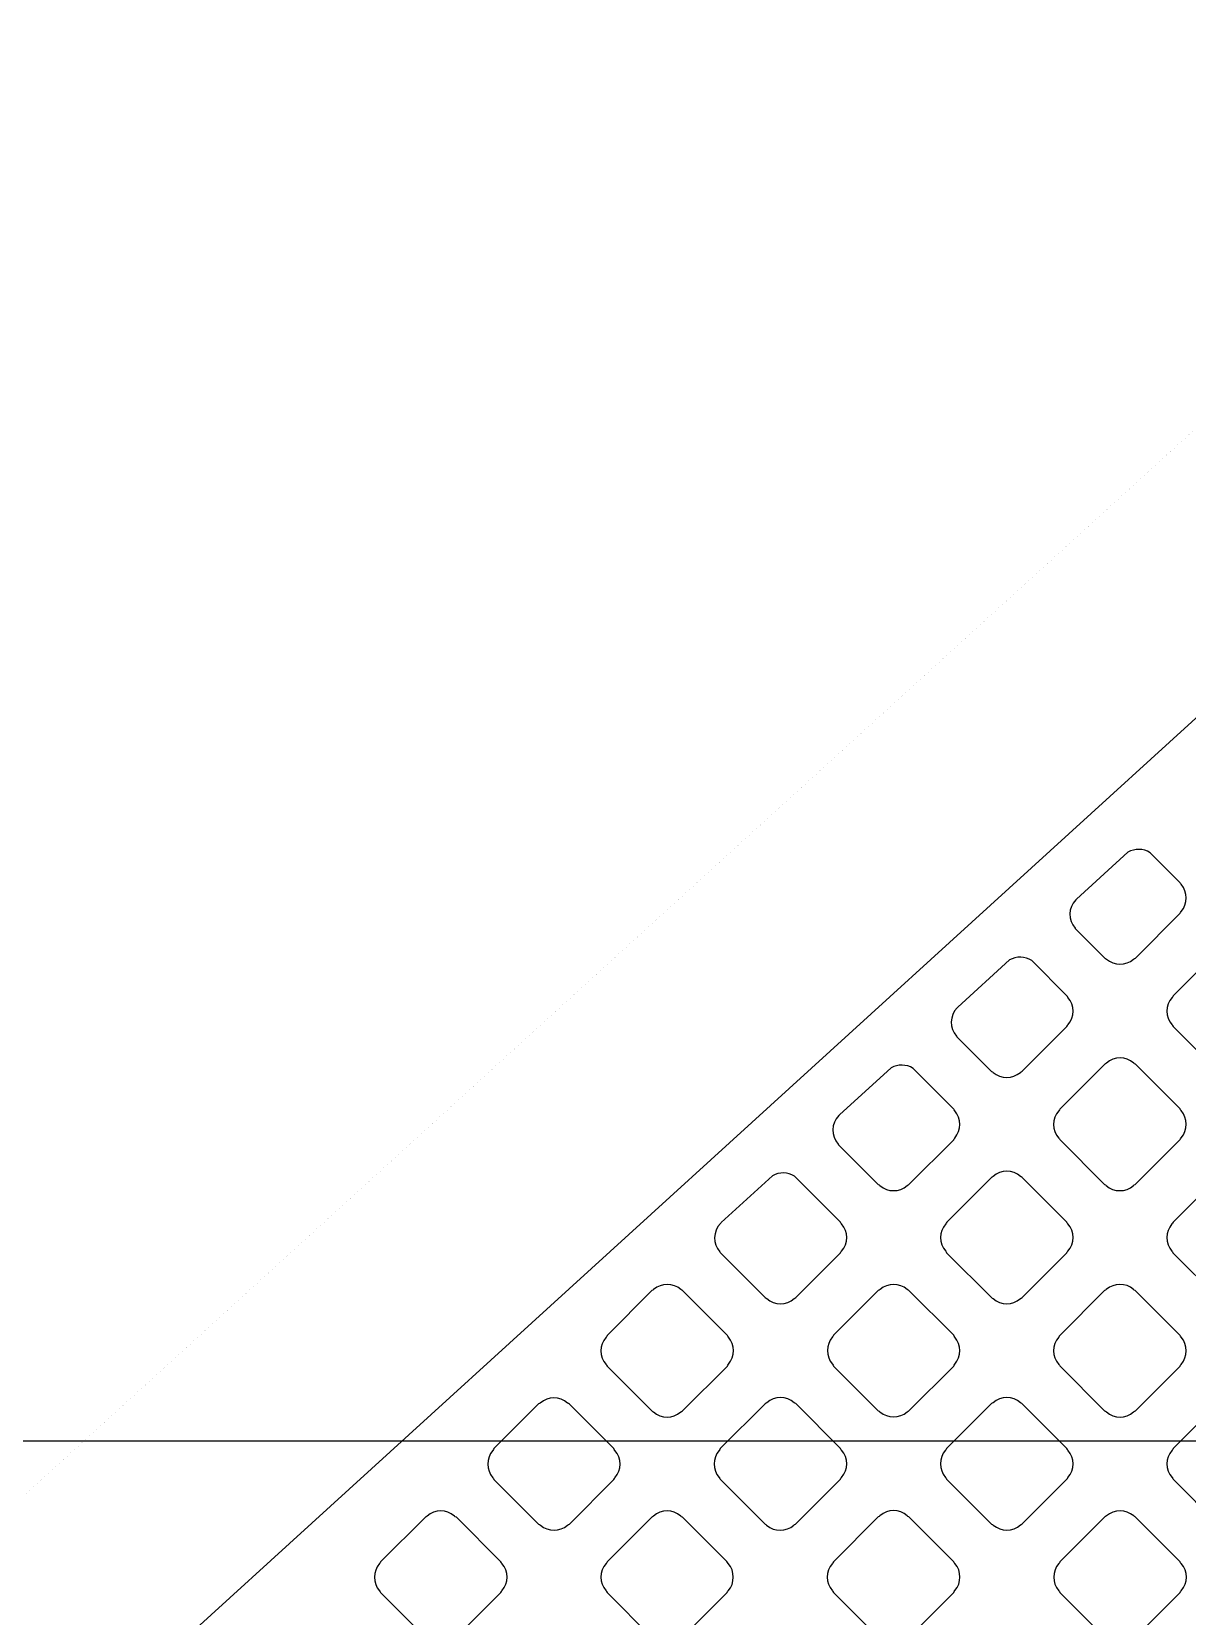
# Model space of a CAD drawing. Header units: millimetres. Extents: x 3440 to 3572, y 2 to 96.
# Drawn here: x 3489.132 to 3490.232, y 56.132 to 57.641 of the extents above; entities that cross this region are included whole.
import ezdxf

# ---------------------------------------------------------------- set-up
doc = ezdxf.new("R2010")
doc.units = ezdxf.units.MM
doc.header["$LTSCALE"] = 23.1
for name, color, linetype in [('gbr-dxf', 7, 'CONTINUOUS'), ('gbr-outline-dxf', 2, 'CONTINUOUS'), ('備註', 1, 'CONTINUOUS')]:
    doc.layers.add(name, color=color, linetype=linetype)

msp = doc.modelspace()

# ---------------------------------------------------------------- linework, layer by layer
at = {"layer": 'gbr-dxf', "linetype": 'Continuous'}
msp.add_lwpolyline([(3488.406, 53.0575), (3488.406, 53.2468, -0.022988), (3488.406, 53.249), (3488.406, 53.677, -0.03889), (3488.406, 53.6808), (3488.406, 54.1089, -0.022988), (3488.406, 54.1111), (3488.406, 54.539, -0.03889), (3488.406, 54.5429), (3488.406, 54.5635, -0.031973), (3488.406, 54.5667), (3488.406, 55.1847, -0.020901), (3488.4059, 55.1867, -0.11449), (3488.4364, 55.3172, -0.011623), (3488.4368, 55.318, -0.092507), (3488.5023, 55.4048), (3488.5026, 55.4051), (3489.2631, 56.0978), (3489.2634, 56.098), (3494.1762, 60.5723)], format="xyb", dxfattribs=at)
for points in [[(3490.1249, 56.7873, -0.031092), (3490.1252, 56.7868), (3490.1531, 56.7589, -0.092132), (3490.1547, 56.758, 0.378957), (3490.1806, 56.7579, -0.096117), (3490.1823, 56.7589), (3490.2249, 56.8015, -0.096227), (3490.2258, 56.8031, 0.379388), (3490.2258, 56.8291, -0.083586), (3490.2249, 56.8305), (3490.1962, 56.8592, 0.276192), (3490.1752, 56.8597), (3490.1261, 56.815, -0.048273), (3490.1255, 56.8143, 0.392182)], [(3490.2172, 56.6954, -0.087254), (3490.2181, 56.6939), (3490.2608, 56.6512, -0.091578), (3490.2624, 56.6503, 0.379201), (3490.2884, 56.6503, -0.096625), (3490.29, 56.6513), (3490.3325, 56.6938, -0.096111), (3490.3335, 56.6954, 0.379357), (3490.3335, 56.7214, -0.083622), (3490.3327, 56.7228), (3490.2899, 56.7655, -0.096423), (3490.2883, 56.7665, 0.37947), (3490.2623, 56.7665, -0.096625), (3490.2607, 56.7655), (3490.2182, 56.723, -0.096111), (3490.2172, 56.7214, 0.379451)], [(3490.012, 56.6845, -0.031126), (3490.0123, 56.684), (3490.0453, 56.651, -0.091578), (3490.0469, 56.6501, 0.378817), (3490.0728, 56.6501, -0.09601), (3490.0744, 56.6511), (3490.1171, 56.6938, -0.096328), (3490.1181, 56.6954, 0.379351), (3490.1181, 56.7214, -0.100689), (3490.1171, 56.7231), (3490.0836, 56.7566, 0.275866), (3490.0625, 56.7571), (3490.0132, 56.7122, -0.047154), (3490.0126, 56.7115, 0.392298)], [(3490.1094, 56.5875, -0.087748), (3490.1103, 56.5861), (3490.153, 56.5434, -0.091737), (3490.1545, 56.5424, 0.379451), (3490.1805, 56.5424, -0.096259), (3490.1821, 56.5434), (3490.2248, 56.5861, -0.095895), (3490.2258, 56.5877, 0.378827), (3490.2258, 56.6137, -0.100076), (3490.2248, 56.6154), (3490.1823, 56.6579, -0.096527), (3490.1807, 56.6589, 0.37947), (3490.1547, 56.6588, -0.096458), (3490.1531, 56.6579), (3490.1103, 56.6152, -0.096423), (3490.1094, 56.6135, 0.379682)], [(3489.8993, 56.5818, -0.03918), (3489.8997, 56.5812), (3489.9375, 56.5434, -0.096266), (3489.9391, 56.5424, 0.379364), (3489.9651, 56.5424, -0.096259), (3489.9667, 56.5434), (3490.0093, 56.586, -0.095895), (3490.0103, 56.5876, 0.379253), (3490.0103, 56.6136, -0.096225), (3490.0093, 56.6152), (3489.9706, 56.6539, 0.273549), (3489.9497, 56.6544), (3489.9005, 56.6096, -0.048613), (3489.8999, 56.6089, 0.392775)], [(3490.0017, 56.4799, -0.09185), (3490.0026, 56.4783), (3490.0452, 56.4357, -0.095895), (3490.0469, 56.4347, 0.378731), (3490.0728, 56.4347, -0.09601), (3490.0744, 56.4357), (3490.117, 56.4783, -0.096328), (3490.118, 56.4799, 0.37947), (3490.118, 56.5059, -0.096723), (3490.117, 56.5075), (3490.0744, 56.5501, -0.092564), (3490.0729, 56.551, 0.379731), (3490.0469, 56.551, -0.096625), (3490.0452, 56.5501), (3490.0027, 56.5075, -0.096111), (3490.0017, 56.5058, 0.379451)], [(3490.2171, 56.4799, -0.092348), (3490.218, 56.4783), (3490.2607, 56.4356, -0.096111), (3490.2624, 56.4346, 0.37981), (3490.2884, 56.4346, -0.096458), (3490.29, 56.4356), (3490.3327, 56.4783, -0.096627), (3490.3336, 56.4799, 0.379859), (3490.3336, 56.5059, -0.096723), (3490.3327, 56.5075), (3490.2902, 56.55, -0.108174), (3490.2883, 56.5511, 0.379731), (3490.2623, 56.5511, -0.096475), (3490.2607, 56.5501), (3490.2181, 56.5075, -0.096627), (3490.2171, 56.5058, 0.379682)], [(3489.7867, 56.4792, -0.076481), (3489.7875, 56.478), (3489.8298, 56.4356, -0.095798), (3489.8315, 56.4347, 0.378424), (3489.8574, 56.4347, -0.09601), (3489.859, 56.4356), (3489.9016, 56.4782, -0.096328), (3489.9026, 56.4799, 0.37947), (3489.9026, 56.5058, -0.096723), (3489.9016, 56.5075), (3489.8578, 56.5513, 0.27395), (3489.8369, 56.5517), (3489.788, 56.5071, -0.06016), (3489.7873, 56.5062, 0.391497)], [(3489.6784, 56.3719, -0.091954), (3489.6793, 56.3704), (3489.7219, 56.3278, -0.096332), (3489.7235, 56.3268, 0.37975), (3489.7495, 56.3268, -0.096225), (3489.7512, 56.3278), (3489.7939, 56.3705, -0.096328), (3489.7948, 56.3722, 0.379029), (3489.7948, 56.3981, -0.09601), (3489.7939, 56.3997), (3489.7512, 56.4424, -0.091676), (3489.7497, 56.4433, 0.379071), (3489.7237, 56.4433, -0.096625), (3489.7221, 56.4423), (3489.6794, 56.3996, -0.096111), (3489.6784, 56.3979, 0.379682)], [(3489.894, 56.3723, -0.107569), (3489.895, 56.3704), (3489.9375, 56.3279, -0.095058), (3489.9391, 56.327, 0.379034), (3489.9651, 56.327, -0.096625), (3489.9667, 56.328), (3490.0093, 56.3705, -0.096111), (3490.0103, 56.3722, 0.379859), (3490.0103, 56.3981, -0.096458), (3490.0093, 56.3998), (3489.9667, 56.4424, -0.092623), (3489.9651, 56.4433, 0.3795), (3489.9392, 56.4433, -0.096259), (3489.9375, 56.4423), (3489.895, 56.3998, -0.095759), (3489.894, 56.3982, 0.378472)], [(3490.1093, 56.3981, 0.379201), (3490.1094, 56.3721, -0.091954), (3490.1103, 56.3706), (3490.153, 56.3279, -0.096332), (3490.1547, 56.3269, 0.37981), (3490.1806, 56.3269, -0.096475), (3490.1823, 56.3279), (3490.2248, 56.3704, -0.096627), (3490.2258, 56.3721, 0.3795), (3490.2258, 56.398, -0.096614), (3490.2248, 56.3997), (3490.1821, 56.4424, -0.092244), (3490.1805, 56.4434, 0.378939), (3490.1546, 56.4433, -0.096259), (3490.153, 56.4424), (3490.1103, 56.3997, -0.096539)], [(3489.5707, 56.2642, -0.095956), (3489.5717, 56.2626), (3489.6141, 56.2201, -0.10046), (3489.6159, 56.2191, 0.37981), (3489.6418, 56.2191, -0.096625), (3489.6435, 56.2201), (3489.6859, 56.2626, -0.096111), (3489.6869, 56.2642, 0.379859), (3489.6869, 56.2902, -0.108195), (3489.6858, 56.292), (3489.6436, 56.3343, -0.104691), (3489.6418, 56.3353, 0.379731), (3489.6158, 56.3353, -0.096625), (3489.6142, 56.3344), (3489.5717, 56.2919, -0.096111), (3489.5707, 56.2902, 0.379682)], [(3489.7861, 56.2643, -0.09601), (3489.7871, 56.2627), (3489.8298, 56.2199, -0.08335), (3489.8312, 56.219, 0.379453), (3489.8571, 56.2191, -0.096265), (3489.8588, 56.22), (3489.9016, 56.2628, -0.096328), (3489.9026, 56.2645, 0.379029), (3489.9026, 56.2904, -0.092061), (3489.9016, 56.292), (3489.8589, 56.3347, -0.087645), (3489.8574, 56.3356, 0.379105), (3489.8315, 56.3356, -0.096259), (3489.8298, 56.3346), (3489.7871, 56.2919, -0.095916), (3489.7861, 56.2902, 0.379228)], [(3490.0016, 56.2645, -0.09601), (3490.0026, 56.2628), (3490.0453, 56.2201, -0.099491), (3490.047, 56.2191, 0.379034), (3490.0729, 56.2192, -0.096458), (3490.0746, 56.2202), (3490.1171, 56.2627, -0.096627), (3490.1181, 56.2644, 0.379859), (3490.1181, 56.2903, -0.092636), (3490.1171, 56.2919), (3490.0743, 56.3347, -0.088207), (3490.0729, 56.3356, 0.379762), (3490.0469, 56.3356, -0.096265), (3490.0452, 56.3347), (3490.0026, 56.292, -0.096737), (3490.0016, 56.2904, 0.379065)], [(3490.2172, 56.2644, -0.096117), (3490.2182, 56.2627), (3490.2608, 56.2201, -0.100073), (3490.2625, 56.2191, 0.378731), (3490.2884, 56.2191, -0.09601), (3490.29, 56.2201), (3490.3326, 56.2627, -0.096227), (3490.3336, 56.2643, 0.37947), (3490.3336, 56.2903, -0.09253), (3490.3326, 56.2919), (3490.2901, 56.3344, -0.10442), (3490.2883, 56.3354, 0.379731), (3490.2623, 56.3354, -0.096458), (3490.2607, 56.3345), (3490.2182, 56.292, -0.096627), (3490.2172, 56.2903, 0.379451)], [(3489.4628, 56.1564, -0.095956), (3489.4638, 56.1548), (3489.5063, 56.1123, -0.10046), (3489.508, 56.1113, 0.37981), (3489.534, 56.1113, -0.096625), (3489.5356, 56.1123), (3489.5783, 56.1549, -0.096111), (3489.5793, 56.1566, 0.379859), (3489.5793, 56.1825, -0.09253), (3489.5783, 56.1841), (3489.5359, 56.2266, -0.104691), (3489.534, 56.2276, 0.379731), (3489.5081, 56.2276, -0.096625), (3489.5064, 56.2266), (3489.4638, 56.184, -0.096111), (3489.4628, 56.1824, 0.379682)], [(3489.6784, 56.1566, -0.09601), (3489.6793, 56.1549), (3489.7218, 56.1124, -0.100073), (3489.7236, 56.1114, 0.378952), (3489.7495, 56.1114, -0.09601), (3489.7511, 56.1124), (3489.7936, 56.1549, -0.096328), (3489.7946, 56.1565, 0.37947), (3489.7946, 56.1825, -0.108361), (3489.7935, 56.1843), (3489.7513, 56.2266, -0.104691), (3489.7495, 56.2276, 0.379731), (3489.7235, 56.2276, -0.096625), (3489.7219, 56.2267), (3489.6794, 56.1842, -0.096111), (3489.6784, 56.1825, 0.379308)], [(3489.8938, 56.1566, -0.095956), (3489.8948, 56.1549), (3489.9376, 56.1121, -0.08348), (3489.939, 56.1112, 0.379423), (3489.9649, 56.1112, -0.09601), (3489.9666, 56.1122), (3490.0094, 56.155, -0.095997), (3490.0104, 56.1567, 0.378472), (3490.0104, 56.1826, -0.092052), (3490.0094, 56.1841), (3489.9666, 56.227, -0.087303), (3489.9651, 56.2279, 0.379077), (3489.9391, 56.2279, -0.096625), (3489.9375, 56.2269), (3489.8948, 56.1842, -0.096111), (3489.8938, 56.1825, 0.379682)], [(3490.1094, 56.1566, -0.096117), (3490.1104, 56.155), (3490.153, 56.1124, -0.099491), (3490.1547, 56.1114, 0.378376), (3490.1806, 56.1114, -0.095383), (3490.1823, 56.1123), (3490.2249, 56.155, -0.095585), (3490.2259, 56.1566, 0.379605), (3490.2259, 56.1826, -0.092523), (3490.2249, 56.1841), (3490.1822, 56.2269, -0.088334), (3490.1807, 56.2278, 0.379762), (3490.1547, 56.2278, -0.096225), (3490.1531, 56.2268), (3490.1104, 56.1842, -0.096395), (3490.1095, 56.1825, 0.379065)]]:
    msp.add_lwpolyline(points, format="xyb", close=True, dxfattribs=at)
at = {"layer": 'gbr-outline-dxf', "linetype": 'Continuous', "const_width": 0.000025}
msp.add_lwpolyline([(3488.202, 47.8048), (3488.202, 55.1864, -0.211094), (3488.3653, 55.5561), (3494.0386, 60.7224, 0.211095), (3494.202, 61.0921), (3494.202, 68.9953, -0.414217), (3494.702, 69.4953), (3507.7019, 69.4953, -0.414217), (3508.2019, 68.9953), (3508.2019, 61.0921, -0.211094), (3508.0386, 60.7224), (3502.3653, 55.5561, 0.211095), (3502.2019, 55.1864), (3502.2019, 46.4286, -0.414217), (3501.7019, 45.9286), (3496.702, 45.9286, -0.414217), (3496.202, 46.4286), (3496.202, 46.8048, 0.414217), (3495.702, 47.3048), (3488.702, 47.3048, -0.414217)], format="xyb", close=True, dxfattribs=at)
at = {"layer": '備註', "color": 1, "linetype": 'Continuous'}
msp.add_lwpolyline([(3509.4498, 60.104), (3509.4498, 56.2989), (3486.9009, 56.2989), (3486.9009, 60.104)], close=True, dxfattribs=at)

doc.saveas('drawing.dxf')
